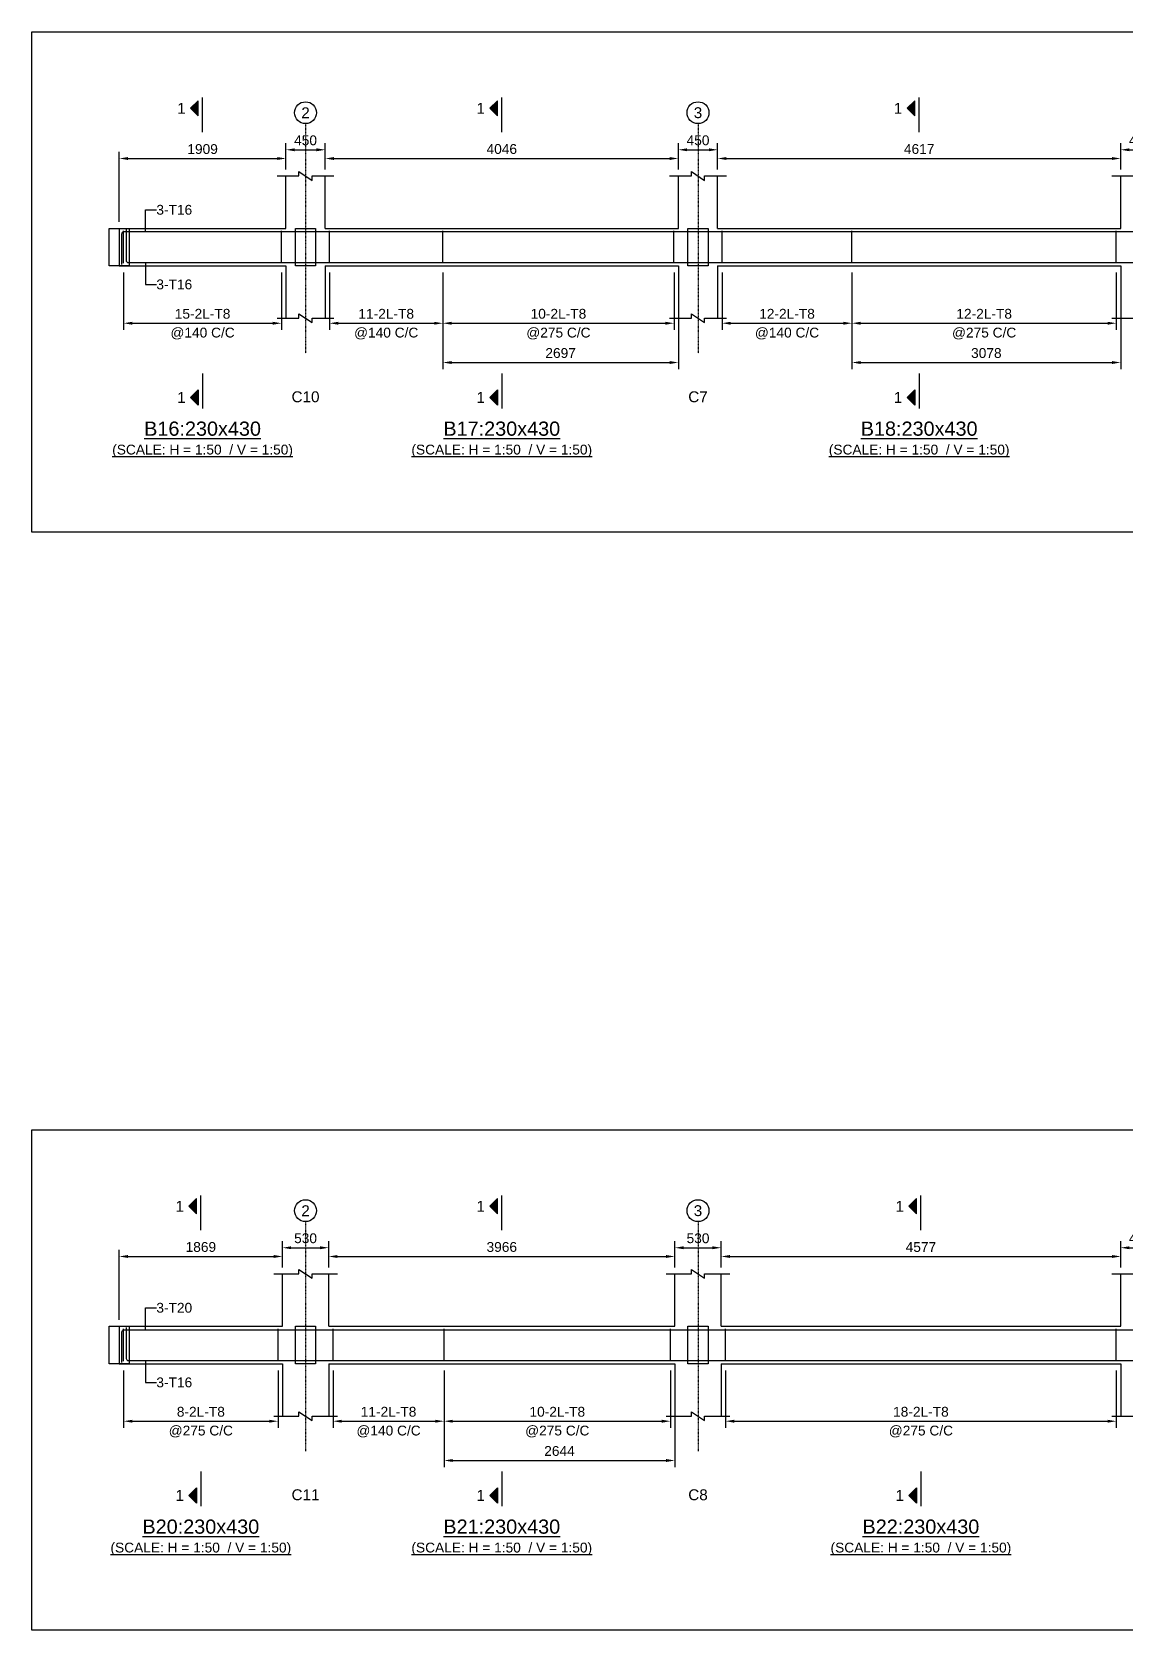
# Model space of a CAD drawing. Header units: inches. Extents: x -816171 to 9366335, y -450961 to 689132.
# Drawn here: x 3297472 to 3322516, y 206691 to 243311 of the extents above; entities that cross this region are included whole.
import ezdxf
from ezdxf.enums import TextEntityAlignment as Align

# ---------------------------------------------------------------- set-up
doc = ezdxf.new("R2010")
doc.units = ezdxf.units.IN
doc.header["$MEASUREMENT"] = 0
doc.linetypes.add('SCCenter', pattern=[1.2, 0.5, -0.3, 0.1, -0.3])
doc.linetypes.add('SCHidden', pattern=[1000, 500, -500])
for name, color, linetype in [('Concrete Line', 2, 'Continuous'), ('Cut Line', 31, 'Continuous'), ('Dimension', 31, 'Continuous'), ('Grid', 8, 'Continuous'), ('Labels', 4, 'Continuous'), ('Labels_Support', 4, 'Continuous'), ('Link', 225, 'Continuous'), ('Reinforcement', 130, 'Continuous'), ('Schedule Border', 60, 'Continuous'), ('Section Mark', 5, 'Continuous'), ('Solid', 25, 'Continuous'), ('Text', 31, 'Continuous'), ('Text_Scale', 31, 'Continuous')]:
    doc.layers.add(name, color=color, linetype=linetype)
doc.styles.add('SC-SansSerif', font='SansSerif')
doc.styles.get("Standard").update_dxf_attribs({"font": 'txt.shx'})
doc.dimstyles.new('SCBBSDimStyl', dxfattribs={"dimtxt": 225, "dimasz": 200, "dimexe": 150, "dimexo": 150, "dimgap": 100, "dimtad": 1, "dimtoh": 1, "dimdec": 0, "dimzin": 0, "dimdsep": 46, "dimtxsty": 'SC-SansSerif', "dimcen": 0.09, "dimclrd": 8, "dimclre": 8, "dimclrt": 31, "dimadec": 0, "dimazin": 0, "dimtfac": 1, "dimtdec": 0, "dimtix": 1, "dimtofl": 0, "dimtmove": 0, "dimatfit": 3, "dimfxl": 1, "dimtolj": 1, "dimtzin": 0, "dimarcsym": 0})
doc.dimstyles.get("Standard").update_dxf_attribs({"dimtxt": 0.18, "dimasz": 0.18, "dimexe": 0.18, "dimexo": 0.0625, "dimgap": 0.09, "dimtad": 0, "dimtih": 1, "dimtoh": 1, "dimdec": 4, "dimzin": 0, "dimdsep": 46, "dimtxsty": 'Standard', "dimcen": 0.09, "dimadec": 0, "dimazin": 0, "dimtfac": 1, "dimtdec": 4, "dimtofl": 0, "dimtmove": 0, "dimatfit": 3, "dimfxl": 1, "dimtolj": 1, "dimtzin": 0, "dimarcsym": 0})

# ---------------------------------------------------------------- blocks, each defined once
blk = doc.blocks.new('*D1116')
at = {"layer": 'DEFPOINTS', "color": 0, "transparency": 16777216}
for p in [(3299572, 237951), (3303190, 237951), (3303190, 236636)]:
    blk.add_point(p, dxfattribs=at)
at = {"layer": 'Dimension', "color": 8, "lineweight": -2, "transparency": 16777216}
for p, q in [((3299572, 237801), (3299572, 236486)), ((3303190, 237801), (3303190, 236486)), ((3299772, 236636), (3302990, 236636))]:
    blk.add_line(p, q, dxfattribs=at)
at = {"layer": 'Dimension', "color": 8, "transparency": 16777216}
for points in [[(3299772, 236669), (3299772, 236602), (3299572, 236636)], [(3302990, 236669), (3302990, 236602), (3303190, 236636)]]:
    blk.add_solid(points, dxfattribs=at)
at = {"layer": 'Dimension', "color": 31, "transparency": 16777216, "char_height": 225, "attachment_point": 5, "style": 'SC-SansSerif'}
for s, insert in [('\\A1;15-2L-T8', (3301381, 236851)), ('\\A1;@140 C/C', (3301381, 236399))]:
    blk.add_mtext(s, dxfattribs=dict(at, insert=insert))
blk = doc.blocks.new('*D1117')
at = {"layer": 'DEFPOINTS', "color": 0, "transparency": 16777216}
for p in [(3304290, 237951), (3306887, 237951), (3306887, 236636)]:
    blk.add_point(p, dxfattribs=at)
at = {"layer": 'Dimension', "color": 8, "lineweight": -2, "transparency": 16777216}
for p, q in [((3304290, 237801), (3304290, 236486)), ((3306887, 237801), (3306887, 236486)), ((3304490, 236636), (3306687, 236636))]:
    blk.add_line(p, q, dxfattribs=at)
at = {"layer": 'Dimension', "color": 8, "transparency": 16777216}
for points in [[(3304490, 236669), (3304490, 236602), (3304290, 236636)], [(3306687, 236669), (3306687, 236602), (3306887, 236636)]]:
    blk.add_solid(points, dxfattribs=at)
at = {"layer": 'Dimension', "color": 31, "transparency": 16777216, "char_height": 225, "attachment_point": 5, "style": 'SC-SansSerif'}
for s, insert in [('\\A1;11-2L-T8', (3305588, 236851)), ('\\A1;@140 C/C', (3305588, 236399))]:
    blk.add_mtext(s, dxfattribs=dict(at, insert=insert))
blk = doc.blocks.new('*D1118')
at = {"layer": 'DEFPOINTS', "color": 0, "transparency": 16777216}
for p in [(3306887, 237951), (3312182, 237951), (3312182, 236636)]:
    blk.add_point(p, dxfattribs=at)
at = {"layer": 'Dimension', "color": 8, "lineweight": -2, "transparency": 16777216}
for p, q in [((3306887, 237801), (3306887, 236486)), ((3312182, 237801), (3312182, 236486)), ((3307087, 236636), (3311982, 236636))]:
    blk.add_line(p, q, dxfattribs=at)
at = {"layer": 'Dimension', "color": 8, "transparency": 16777216}
for points in [[(3307087, 236669), (3307087, 236602), (3306887, 236636)], [(3311982, 236669), (3311982, 236602), (3312182, 236636)]]:
    blk.add_solid(points, dxfattribs=at)
at = {"layer": 'Dimension', "color": 31, "transparency": 16777216, "char_height": 225, "attachment_point": 5, "style": 'SC-SansSerif'}
for s, insert in [('\\A1;10-2L-T8', (3309534, 236851)), ('\\A1;@275 C/C', (3309534, 236399))]:
    blk.add_mtext(s, dxfattribs=dict(at, insert=insert))
blk = doc.blocks.new('*D1119')
at = {"layer": 'DEFPOINTS', "color": 0, "transparency": 16777216}
for p in [(3306887, 237951), (3312282, 237951), (3312282, 235736)]:
    blk.add_point(p, dxfattribs=at)
at = {"layer": 'Dimension', "color": 8, "lineweight": -2, "transparency": 16777216}
for p, q in [((3306887, 237801), (3306887, 235586)), ((3312282, 237801), (3312282, 235586)), ((3307087, 235736), (3312082, 235736))]:
    blk.add_line(p, q, dxfattribs=at)
at = {"layer": 'Dimension', "color": 8, "transparency": 16777216}
for points in [[(3307087, 235769), (3307087, 235702), (3306887, 235736)], [(3312082, 235769), (3312082, 235702), (3312282, 235736)]]:
    blk.add_solid(points, dxfattribs=at)
at = {"layer": 'Dimension', "color": 31, "transparency": 16777216, "insert": (3309584, 235952), "char_height": 225, "attachment_point": 5, "style": 'SC-SansSerif'}
blk.add_mtext('\\A1;2697', dxfattribs=at)
blk = doc.blocks.new('*D1120')
at = {"layer": 'DEFPOINTS', "color": 0, "transparency": 16777216}
for p in [(3313282, 237951), (3316260, 237951), (3316260, 236636)]:
    blk.add_point(p, dxfattribs=at)
at = {"layer": 'Dimension', "color": 8, "lineweight": -2, "transparency": 16777216}
for p, q in [((3313282, 237801), (3313282, 236486)), ((3316260, 237801), (3316260, 236486)), ((3313482, 236636), (3316060, 236636))]:
    blk.add_line(p, q, dxfattribs=at)
at = {"layer": 'Dimension', "color": 8, "transparency": 16777216}
for points in [[(3313482, 236669), (3313482, 236602), (3313282, 236636)], [(3316060, 236669), (3316060, 236602), (3316260, 236636)]]:
    blk.add_solid(points, dxfattribs=at)
at = {"layer": 'Dimension', "color": 31, "transparency": 16777216, "char_height": 225, "attachment_point": 5, "style": 'SC-SansSerif'}
for s, insert in [('\\A1;12-2L-T8', (3314771, 236851)), ('\\A1;@140 C/C', (3314771, 236399))]:
    blk.add_mtext(s, dxfattribs=dict(at, insert=insert))
blk = doc.blocks.new('*D1101')
at = {"layer": 'DEFPOINTS', "color": 0, "transparency": 16777216}
for p in [(3316260, 237951), (3322316, 237951), (3322316, 236636)]:
    blk.add_point(p, dxfattribs=at)
at = {"layer": 'Dimension', "color": 8, "lineweight": -2, "transparency": 16777216}
for p, q in [((3316260, 237801), (3316260, 236486)), ((3322316, 237801), (3322316, 236486)), ((3316460, 236636), (3322116, 236636))]:
    blk.add_line(p, q, dxfattribs=at)
at = {"layer": 'Dimension', "color": 8, "transparency": 16777216}
for points in [[(3316460, 236669), (3316460, 236602), (3316260, 236636)], [(3322116, 236669), (3322116, 236602), (3322316, 236636)]]:
    blk.add_solid(points, dxfattribs=at)
at = {"layer": 'Dimension', "color": 31, "transparency": 16777216, "char_height": 225, "attachment_point": 5, "style": 'SC-SansSerif'}
for s, insert in [('\\A1;12-2L-T8', (3319288, 236851)), ('\\A1;@275 C/C', (3319288, 236399))]:
    blk.add_mtext(s, dxfattribs=dict(at, insert=insert))
blk = doc.blocks.new('*D1102')
at = {"layer": 'DEFPOINTS', "color": 0, "transparency": 16777216}
for p in [(3316260, 237951), (3322416, 237951), (3322416, 235736)]:
    blk.add_point(p, dxfattribs=at)
at = {"layer": 'Dimension', "color": 8, "lineweight": -2, "transparency": 16777216}
for p, q in [((3316260, 237801), (3316260, 235586)), ((3322416, 237801), (3322416, 235586)), ((3316460, 235736), (3322216, 235736))]:
    blk.add_line(p, q, dxfattribs=at)
at = {"layer": 'Dimension', "color": 8, "transparency": 16777216}
for points in [[(3316460, 235769), (3316460, 235702), (3316260, 235736)], [(3322216, 235769), (3322216, 235702), (3322416, 235736)]]:
    blk.add_solid(points, dxfattribs=at)
at = {"layer": 'Dimension', "color": 31, "transparency": 16777216, "insert": (3319338, 235952), "char_height": 225, "attachment_point": 5, "style": 'SC-SansSerif'}
blk.add_mtext('\\A1;3078', dxfattribs=at)
blk = doc.blocks.new('*D1133')
at = {"layer": 'DEFPOINTS', "color": 0, "transparency": 16777216}
for p in [(3303290, 240411), (3303290, 240011), (3299472, 238811)]:
    blk.add_point(p, dxfattribs=at)
at = {"layer": 'Dimension', "color": 8, "lineweight": -2, "transparency": 16777216}
for p, q in [((3299472, 238961), (3299472, 240561)), ((3299672, 240411), (3303090, 240411)), ((3303290, 240161), (3303290, 240561))]:
    blk.add_line(p, q, dxfattribs=at)
at = {"layer": 'Dimension', "color": 8, "transparency": 16777216}
for points in [[(3299672, 240444), (3299672, 240377), (3299472, 240411)], [(3303090, 240444), (3303090, 240377), (3303290, 240411)]]:
    blk.add_solid(points, dxfattribs=at)
at = {"layer": 'Dimension', "color": 31, "transparency": 16777216, "insert": (3301381, 240626), "char_height": 225, "attachment_point": 5, "style": 'SC-SansSerif'}
blk.add_mtext('\\A1;1909', dxfattribs=at)
blk = doc.blocks.new('*D1134')
at = {"layer": 'DEFPOINTS', "color": 0, "transparency": 16777216}
for p in [(3312282, 240411), (3304190, 240011), (3312282, 240011)]:
    blk.add_point(p, dxfattribs=at)
at = {"layer": 'Dimension', "color": 8, "lineweight": -2, "transparency": 16777216}
for p, q in [((3304190, 240161), (3304190, 240561)), ((3304390, 240411), (3312082, 240411)), ((3312282, 240161), (3312282, 240561))]:
    blk.add_line(p, q, dxfattribs=at)
at = {"layer": 'Dimension', "color": 8, "transparency": 16777216}
for points in [[(3304390, 240444), (3304390, 240377), (3304190, 240411)], [(3312082, 240444), (3312082, 240377), (3312282, 240411)]]:
    blk.add_solid(points, dxfattribs=at)
at = {"layer": 'Dimension', "color": 31, "transparency": 16777216, "insert": (3308236, 240627), "char_height": 225, "attachment_point": 5, "style": 'SC-SansSerif'}
blk.add_mtext('\\A1;4046', dxfattribs=at)
blk = doc.blocks.new('*D1135')
at = {"layer": 'DEFPOINTS', "color": 0, "transparency": 16777216}
for p in [(3322416, 240411), (3313182, 240011), (3322416, 240011)]:
    blk.add_point(p, dxfattribs=at)
at = {"layer": 'Dimension', "color": 8, "lineweight": -2, "transparency": 16777216}
for p, q in [((3313182, 240161), (3313182, 240561)), ((3313382, 240411), (3322216, 240411)), ((3322416, 240161), (3322416, 240561))]:
    blk.add_line(p, q, dxfattribs=at)
at = {"layer": 'Dimension', "color": 8, "transparency": 16777216}
for points in [[(3313382, 240444), (3313382, 240377), (3313182, 240411)], [(3322216, 240444), (3322216, 240377), (3322416, 240411)]]:
    blk.add_solid(points, dxfattribs=at)
at = {"layer": 'Dimension', "color": 31, "transparency": 16777216, "insert": (3317799, 240627), "char_height": 225, "attachment_point": 5, "style": 'SC-SansSerif'}
blk.add_mtext('\\A1;4617', dxfattribs=at)
blk = doc.blocks.new('*D1137')
at = {"layer": 'DEFPOINTS', "color": 0, "transparency": 16777216}
for p in [(3304190, 240611), (3303290, 240011), (3304190, 240011)]:
    blk.add_point(p, dxfattribs=at)
at = {"layer": 'Dimension', "color": 8, "lineweight": -2, "transparency": 16777216}
for p, q in [((3303290, 240161), (3303290, 240761)), ((3303490, 240611), (3303990, 240611)), ((3304190, 240161), (3304190, 240761))]:
    blk.add_line(p, q, dxfattribs=at)
at = {"layer": 'Dimension', "color": 8, "transparency": 16777216}
for points in [[(3303490, 240644), (3303490, 240577), (3303290, 240611)], [(3303990, 240644), (3303990, 240577), (3304190, 240611)]]:
    blk.add_solid(points, dxfattribs=at)
at = {"layer": 'Dimension', "color": 31, "transparency": 16777216, "insert": (3303740, 240826), "char_height": 225, "attachment_point": 5, "style": 'SC-SansSerif'}
blk.add_mtext('\\A1;450', dxfattribs=at)
blk = doc.blocks.new('*D1138')
at = {"layer": 'DEFPOINTS', "color": 0, "transparency": 16777216}
for p in [(3313182, 240611), (3312282, 240011), (3313182, 240011)]:
    blk.add_point(p, dxfattribs=at)
at = {"layer": 'Dimension', "color": 8, "lineweight": -2, "transparency": 16777216}
for p, q in [((3312282, 240161), (3312282, 240761)), ((3312482, 240611), (3312982, 240611)), ((3313182, 240161), (3313182, 240761))]:
    blk.add_line(p, q, dxfattribs=at)
at = {"layer": 'Dimension', "color": 8, "transparency": 16777216}
for points in [[(3312482, 240644), (3312482, 240577), (3312282, 240611)], [(3312982, 240644), (3312982, 240577), (3313182, 240611)]]:
    blk.add_solid(points, dxfattribs=at)
at = {"layer": 'Dimension', "color": 31, "transparency": 16777216, "insert": (3312732, 240826), "char_height": 225, "attachment_point": 5, "style": 'SC-SansSerif'}
blk.add_mtext('\\A1;450', dxfattribs=at)
blk = doc.blocks.new('*D1139')
at = {"layer": 'DEFPOINTS', "color": 0, "transparency": 16777216}
for p in [(3323316, 240611), (3322416, 240011), (3323316, 240011)]:
    blk.add_point(p, dxfattribs=at)
at = {"layer": 'Dimension', "color": 8, "lineweight": -2, "transparency": 16777216}
for p, q in [((3322416, 240161), (3322416, 240761)), ((3322616, 240611), (3323116, 240611)), ((3323316, 240161), (3323316, 240761))]:
    blk.add_line(p, q, dxfattribs=at)
at = {"layer": 'Dimension', "color": 8, "transparency": 16777216}
for points in [[(3322616, 240644), (3322616, 240577), (3322416, 240611)], [(3323116, 240644), (3323116, 240577), (3323316, 240611)]]:
    blk.add_solid(points, dxfattribs=at)
at = {"layer": 'Dimension', "color": 31, "transparency": 16777216, "insert": (3322866, 240826), "char_height": 225, "attachment_point": 5, "style": 'SC-SansSerif'}
blk.add_mtext('\\A1;450', dxfattribs=at)
blk = doc.blocks.new('*D1121')
at = {"layer": 'DEFPOINTS', "color": 0, "transparency": 16777216}
for p in [(3299572, 212791), (3303110, 212791), (3303110, 211476)]:
    blk.add_point(p, dxfattribs=at)
at = {"layer": 'Dimension', "color": 8, "lineweight": -2, "transparency": 16777216}
for p, q in [((3299572, 212641), (3299572, 211326)), ((3303110, 212641), (3303110, 211326)), ((3299772, 211476), (3302910, 211476))]:
    blk.add_line(p, q, dxfattribs=at)
at = {"layer": 'Dimension', "color": 8, "transparency": 16777216}
for points in [[(3299772, 211509), (3299772, 211442), (3299572, 211476)], [(3302910, 211509), (3302910, 211442), (3303110, 211476)]]:
    blk.add_solid(points, dxfattribs=at)
at = {"layer": 'Dimension', "color": 31, "transparency": 16777216, "char_height": 225, "attachment_point": 5, "style": 'SC-SansSerif'}
for s, insert in [('\\A1;8-2L-T8', (3301341, 211691)), ('\\A1;@275 C/C', (3301341, 211239))]:
    blk.add_mtext(s, dxfattribs=dict(at, insert=insert))
blk = doc.blocks.new('*D1122')
at = {"layer": 'DEFPOINTS', "color": 0, "transparency": 16777216}
for p in [(3304370, 212791), (3306914, 212791), (3306914, 211476)]:
    blk.add_point(p, dxfattribs=at)
at = {"layer": 'Dimension', "color": 8, "lineweight": -2, "transparency": 16777216}
for p, q in [((3304370, 212641), (3304370, 211326)), ((3306914, 212641), (3306914, 211326)), ((3304570, 211476), (3306714, 211476))]:
    blk.add_line(p, q, dxfattribs=at)
at = {"layer": 'Dimension', "color": 8, "transparency": 16777216}
for points in [[(3304570, 211509), (3304570, 211442), (3304370, 211476)], [(3306714, 211509), (3306714, 211442), (3306914, 211476)]]:
    blk.add_solid(points, dxfattribs=at)
at = {"layer": 'Dimension', "color": 31, "transparency": 16777216, "char_height": 225, "attachment_point": 5, "style": 'SC-SansSerif'}
for s, insert in [('\\A1;11-2L-T8', (3305642, 211691)), ('\\A1;@140 C/C', (3305642, 211239))]:
    blk.add_mtext(s, dxfattribs=dict(at, insert=insert))
blk = doc.blocks.new('*D1123')
at = {"layer": 'DEFPOINTS', "color": 0, "transparency": 16777216}
for p in [(3306914, 212791), (3312102, 212791), (3312102, 211476)]:
    blk.add_point(p, dxfattribs=at)
at = {"layer": 'Dimension', "color": 8, "lineweight": -2, "transparency": 16777216}
for p, q in [((3306914, 212641), (3306914, 211326)), ((3312102, 212641), (3312102, 211326)), ((3307114, 211476), (3311902, 211476))]:
    blk.add_line(p, q, dxfattribs=at)
at = {"layer": 'Dimension', "color": 8, "transparency": 16777216}
for points in [[(3307114, 211509), (3307114, 211442), (3306914, 211476)], [(3311902, 211509), (3311902, 211442), (3312102, 211476)]]:
    blk.add_solid(points, dxfattribs=at)
at = {"layer": 'Dimension', "color": 31, "transparency": 16777216, "char_height": 225, "attachment_point": 5, "style": 'SC-SansSerif'}
for s, insert in [('\\A1;10-2L-T8', (3309508, 211691)), ('\\A1;@275 C/C', (3309508, 211239))]:
    blk.add_mtext(s, dxfattribs=dict(at, insert=insert))
blk = doc.blocks.new('*D1124')
at = {"layer": 'DEFPOINTS', "color": 0, "transparency": 16777216}
for p in [(3306914, 212791), (3312202, 212791), (3312202, 210576)]:
    blk.add_point(p, dxfattribs=at)
at = {"layer": 'Dimension', "color": 8, "lineweight": -2, "transparency": 16777216}
for p, q in [((3306914, 212641), (3306914, 210426)), ((3312202, 212641), (3312202, 210426)), ((3307114, 210576), (3312002, 210576))]:
    blk.add_line(p, q, dxfattribs=at)
at = {"layer": 'Dimension', "color": 8, "transparency": 16777216}
for points in [[(3307114, 210609), (3307114, 210542), (3306914, 210576)], [(3312002, 210609), (3312002, 210542), (3312202, 210576)]]:
    blk.add_solid(points, dxfattribs=at)
at = {"layer": 'Dimension', "color": 31, "transparency": 16777216, "insert": (3309558, 210792), "char_height": 225, "attachment_point": 5, "style": 'SC-SansSerif'}
blk.add_mtext('\\A1;2644', dxfattribs=at)
blk = doc.blocks.new('*D1125')
at = {"layer": 'DEFPOINTS', "color": 0, "transparency": 16777216}
for p in [(3313362, 212791), (3322316, 212791), (3322316, 211476)]:
    blk.add_point(p, dxfattribs=at)
at = {"layer": 'Dimension', "color": 8, "lineweight": -2, "transparency": 16777216}
for p, q in [((3313362, 212641), (3313362, 211326)), ((3322316, 212641), (3322316, 211326)), ((3313562, 211476), (3322116, 211476))]:
    blk.add_line(p, q, dxfattribs=at)
at = {"layer": 'Dimension', "color": 8, "transparency": 16777216}
for points in [[(3313562, 211509), (3313562, 211442), (3313362, 211476)], [(3322116, 211509), (3322116, 211442), (3322316, 211476)]]:
    blk.add_solid(points, dxfattribs=at)
at = {"layer": 'Dimension', "color": 31, "transparency": 16777216, "char_height": 225, "attachment_point": 5, "style": 'SC-SansSerif'}
for s, insert in [('\\A1;18-2L-T8', (3317839, 211691)), ('\\A1;@275 C/C', (3317839, 211239))]:
    blk.add_mtext(s, dxfattribs=dict(at, insert=insert))
blk = doc.blocks.new('*D1143')
at = {"layer": 'DEFPOINTS', "color": 0, "transparency": 16777216}
for p in [(3303210, 215251), (3303210, 214851), (3299472, 213651)]:
    blk.add_point(p, dxfattribs=at)
at = {"layer": 'Dimension', "color": 8, "lineweight": -2, "transparency": 16777216}
for p, q in [((3299472, 213801), (3299472, 215401)), ((3303210, 215001), (3303210, 215401)), ((3299672, 215251), (3303010, 215251))]:
    blk.add_line(p, q, dxfattribs=at)
at = {"layer": 'Dimension', "color": 8, "transparency": 16777216}
for points in [[(3299672, 215284), (3299672, 215217), (3299472, 215251)], [(3303010, 215284), (3303010, 215217), (3303210, 215251)]]:
    blk.add_solid(points, dxfattribs=at)
at = {"layer": 'Dimension', "color": 31, "transparency": 16777216, "insert": (3301341, 215467), "char_height": 225, "attachment_point": 5, "style": 'SC-SansSerif'}
blk.add_mtext('\\A1;1869', dxfattribs=at)
blk = doc.blocks.new('*D1144')
at = {"layer": 'DEFPOINTS', "color": 0, "transparency": 16777216}
for p in [(3312202, 215251), (3304270, 214851), (3312202, 214851)]:
    blk.add_point(p, dxfattribs=at)
at = {"layer": 'Dimension', "color": 8, "lineweight": -2, "transparency": 16777216}
for p, q in [((3304270, 215001), (3304270, 215401)), ((3312202, 215001), (3312202, 215401)), ((3304470, 215251), (3312002, 215251))]:
    blk.add_line(p, q, dxfattribs=at)
at = {"layer": 'Dimension', "color": 8, "transparency": 16777216}
for points in [[(3304470, 215284), (3304470, 215217), (3304270, 215251)], [(3312002, 215284), (3312002, 215217), (3312202, 215251)]]:
    blk.add_solid(points, dxfattribs=at)
at = {"layer": 'Dimension', "color": 31, "transparency": 16777216, "insert": (3308236, 215467), "char_height": 225, "attachment_point": 5, "style": 'SC-SansSerif'}
blk.add_mtext('\\A1;3966', dxfattribs=at)
blk = doc.blocks.new('*D1145')
at = {"layer": 'DEFPOINTS', "color": 0, "transparency": 16777216}
for p in [(3322416, 215251), (3313262, 214851), (3322416, 214851)]:
    blk.add_point(p, dxfattribs=at)
at = {"layer": 'Dimension', "color": 8, "lineweight": -2, "transparency": 16777216}
for p, q in [((3313262, 215001), (3313262, 215401)), ((3322416, 215001), (3322416, 215401)), ((3313462, 215251), (3322216, 215251))]:
    blk.add_line(p, q, dxfattribs=at)
at = {"layer": 'Dimension', "color": 8, "transparency": 16777216}
for points in [[(3313462, 215284), (3313462, 215217), (3313262, 215251)], [(3322216, 215284), (3322216, 215217), (3322416, 215251)]]:
    blk.add_solid(points, dxfattribs=at)
at = {"layer": 'Dimension', "color": 31, "transparency": 16777216, "insert": (3317839, 215466), "char_height": 225, "attachment_point": 5, "style": 'SC-SansSerif'}
blk.add_mtext('\\A1;4577', dxfattribs=at)
blk = doc.blocks.new('*D1147')
at = {"layer": 'DEFPOINTS', "color": 0, "transparency": 16777216}
for p in [(3304270, 215451), (3303210, 214851), (3304270, 214851)]:
    blk.add_point(p, dxfattribs=at)
at = {"layer": 'Dimension', "color": 8, "lineweight": -2, "transparency": 16777216}
for p, q in [((3303210, 215001), (3303210, 215601)), ((3303410, 215451), (3304070, 215451)), ((3304270, 215001), (3304270, 215601))]:
    blk.add_line(p, q, dxfattribs=at)
at = {"layer": 'Dimension', "color": 8, "transparency": 16777216}
for points in [[(3303410, 215484), (3303410, 215417), (3303210, 215451)], [(3304070, 215484), (3304070, 215417), (3304270, 215451)]]:
    blk.add_solid(points, dxfattribs=at)
at = {"layer": 'Dimension', "color": 31, "transparency": 16777216, "insert": (3303740, 215667), "char_height": 225, "attachment_point": 5, "style": 'SC-SansSerif'}
blk.add_mtext('\\A1;530', dxfattribs=at)
blk = doc.blocks.new('*D1148')
at = {"layer": 'DEFPOINTS', "color": 0, "transparency": 16777216}
for p in [(3313262, 215451), (3312202, 214851), (3313262, 214851)]:
    blk.add_point(p, dxfattribs=at)
at = {"layer": 'Dimension', "color": 8, "lineweight": -2, "transparency": 16777216}
for p, q in [((3312202, 215001), (3312202, 215601)), ((3312402, 215451), (3313062, 215451)), ((3313262, 215001), (3313262, 215601))]:
    blk.add_line(p, q, dxfattribs=at)
at = {"layer": 'Dimension', "color": 8, "transparency": 16777216}
for points in [[(3312402, 215484), (3312402, 215417), (3312202, 215451)], [(3313062, 215484), (3313062, 215417), (3313262, 215451)]]:
    blk.add_solid(points, dxfattribs=at)
at = {"layer": 'Dimension', "color": 31, "transparency": 16777216, "insert": (3312732, 215667), "char_height": 225, "attachment_point": 5, "style": 'SC-SansSerif'}
blk.add_mtext('\\A1;530', dxfattribs=at)
blk = doc.blocks.new('*D1149')
at = {"layer": 'DEFPOINTS', "color": 0, "transparency": 16777216}
for p in [(3323316, 215451), (3322416, 214851), (3323316, 214851)]:
    blk.add_point(p, dxfattribs=at)
at = {"layer": 'Dimension', "color": 8, "lineweight": -2, "transparency": 16777216}
for p, q in [((3322416, 215001), (3322416, 215601)), ((3322616, 215451), (3323116, 215451)), ((3323316, 215001), (3323316, 215601))]:
    blk.add_line(p, q, dxfattribs=at)
at = {"layer": 'Dimension', "color": 8, "transparency": 16777216}
for points in [[(3322616, 215484), (3322616, 215417), (3322416, 215451)], [(3323116, 215484), (3323116, 215417), (3323316, 215451)]]:
    blk.add_solid(points, dxfattribs=at)
at = {"layer": 'Dimension', "color": 31, "transparency": 16777216, "insert": (3322866, 215666), "char_height": 225, "attachment_point": 5, "style": 'SC-SansSerif'}
blk.add_mtext('\\A1;450', dxfattribs=at)

msp = doc.modelspace()

# ---------------------------------------------------------------- hatches: boundary and pattern name
at = {"layer": 'Solid'}
for points in [[(3301280.66025, 241735.52424), (3301105.66025, 241560.52424), (3301280.66025, 241385.52424), (3301280.66025, 241735.52424)], [(3308136.16025, 241735.52424), (3307961.16025, 241560.52424), (3308136.16025, 241385.52424), (3308136.16025, 241735.52424)], [(3317698.66025, 241735.52424), (3317523.66025, 241560.52424), (3317698.66025, 241385.52424), (3317698.66025, 241735.52424)], [(3301280.66025, 234760.52424), (3301105.66025, 234935.52424), (3301280.66025, 235110.52424), (3301280.66025, 234760.52424)], [(3308136.16025, 234760.52424), (3307961.16025, 234935.52424), (3308136.16025, 235110.52424), (3308136.16025, 234760.52424)], [(3317698.66025, 234760.52424), (3317523.66025, 234935.52424), (3317698.66025, 235110.52424), (3317698.66025, 234760.52424)], [(3301240.66025, 216575.52424), (3301065.66025, 216400.52424), (3301240.66025, 216225.52424), (3301240.66025, 216575.52424)], [(3308136.16025, 216575.52424), (3307961.16025, 216400.52424), (3308136.16025, 216225.52424), (3308136.16025, 216575.52424)], [(3317738.66025, 216575.52424), (3317563.66025, 216400.52424), (3317738.66025, 216225.52424), (3317738.66025, 216575.52424)], [(3301240.66025, 209600.52424), (3301065.66025, 209775.52424), (3301240.66025, 209950.52424), (3301240.66025, 209600.52424)], [(3308136.16025, 209600.52424), (3307961.16025, 209775.52424), (3308136.16025, 209950.52424), (3308136.16025, 209600.52424)], [(3317738.66025, 209600.52424), (3317563.66025, 209775.52424), (3317738.66025, 209950.52424), (3317738.66025, 209600.52424)]]:
    msp.add_hatch(color=256, dxfattribs=at).paths.add_polyline_path(points, flags=0)

# ---------------------------------------------------------------- linework, layer by layer
at = {"layer": 'Concrete Line'}
for p, q in [((3303289.66025, 238810.52424), (3303289.66025, 240010.52424)), ((3304189.66025, 238810.52424), (3304189.66025, 240010.52424)), ((3312281.66025, 238810.52424), (3312281.66025, 240010.52424)), ((3313181.66025, 238810.52424), (3313181.66025, 240010.52424)), ((3322415.66025, 238810.52424), (3322415.66025, 240010.52424)), ((3299471.66025, 238810.52424), (3299471.66025, 237950.52424)), ((3303289.66025, 237950.52424), (3303289.66025, 236750.52424)), ((3304189.66025, 237950.52424), (3304189.66025, 236750.52424)), ((3312281.66025, 237950.52424), (3312281.66025, 236750.52424)), ((3313181.66025, 237950.52424), (3313181.66025, 236750.52424)), ((3322415.66025, 237950.52424), (3322415.66025, 236750.52424)), ((3303209.66025, 213650.52424), (3303209.66025, 214850.52424)), ((3304269.66025, 213650.52424), (3304269.66025, 214850.52424)), ((3312201.66025, 213650.52424), (3312201.66025, 214850.52424)), ((3313261.66025, 213650.52424), (3313261.66025, 214850.52424)), ((3322415.66025, 213650.52424), (3322415.66025, 214850.52424)), ((3299471.66025, 213650.52424), (3299471.66025, 212790.52424)), ((3303209.66025, 212790.52424), (3303209.66025, 211590.52424)), ((3304269.66025, 212790.52424), (3304269.66025, 211590.52424)), ((3312201.66025, 212790.52424), (3312201.66025, 211590.52424)), ((3313261.66025, 212790.52424), (3313261.66025, 211590.52424)), ((3322415.66025, 212790.52424), (3322415.66025, 211590.52424))]:
    msp.add_line(p, q, dxfattribs=at)
for points in [[(3299241.66025, 238810.52424), (3299701.66025, 238810.52424), (3299701.66025, 238810.52424), (3299701.66025, 237950.52424), (3299701.66025, 237950.52424), (3299241.66025, 237950.52424), (3299241.66025, 237950.52424), (3299241.66025, 238810.52424)], [(3303509.66025, 238810.52424), (3303969.66025, 238810.52424), (3303969.66025, 238810.52424), (3303969.66025, 237950.52424), (3303969.66025, 237950.52424), (3303509.66025, 237950.52424), (3303509.66025, 237950.52424), (3303509.66025, 238810.52424)], [(3312501.66025, 238810.52424), (3312961.66025, 238810.52424), (3312961.66025, 238810.52424), (3312961.66025, 237950.52424), (3312961.66025, 237950.52424), (3312501.66025, 237950.52424), (3312501.66025, 237950.52424), (3312501.66025, 238810.52424)], [(3299241.66025, 213650.52424), (3299701.66025, 213650.52424), (3299701.66025, 213650.52424), (3299701.66025, 212790.52424), (3299701.66025, 212790.52424), (3299241.66025, 212790.52424), (3299241.66025, 212790.52424), (3299241.66025, 213650.52424)], [(3303509.66025, 213650.52424), (3303969.66025, 213650.52424), (3303969.66025, 213650.52424), (3303969.66025, 212790.52424), (3303969.66025, 212790.52424), (3303509.66025, 212790.52424), (3303509.66025, 212790.52424), (3303509.66025, 213650.52424)], [(3312501.66025, 213650.52424), (3312961.66025, 213650.52424), (3312961.66025, 213650.52424), (3312961.66025, 212790.52424), (3312961.66025, 212790.52424), (3312501.66025, 212790.52424), (3312501.66025, 212790.52424), (3312501.66025, 213650.52424)]]:
    msp.add_lwpolyline(points, close=True, dxfattribs=at)
for points in [[(3299471.66025, 238810.52424), (3303289.66025, 238810.52424)], [(3304189.66025, 238810.52424), (3312281.66025, 238810.52424)], [(3313181.66025, 238810.52424), (3322415.66025, 238810.52424)], [(3299471.66025, 237950.52424), (3303289.66025, 237950.52424)], [(3304189.66025, 237950.52424), (3312281.66025, 237950.52424)], [(3313181.66025, 237950.52424), (3322415.66025, 237950.52424)], [(3299471.66025, 213650.52424), (3303209.66025, 213650.52424)], [(3304269.66025, 213650.52424), (3312201.66025, 213650.52424)], [(3313261.66025, 213650.52424), (3322415.66025, 213650.52424)], [(3299471.66025, 212790.52424), (3303209.66025, 212790.52424)], [(3304269.66025, 212790.52424), (3312201.66025, 212790.52424)], [(3313261.66025, 212790.52424), (3322415.66025, 212790.52424)]]:
    msp.add_lwpolyline(points, dxfattribs=at)
at = {"layer": 'Concrete Line', "linetype": 'SCHidden'}
for points in [[(3299241.66025, 213650.52424), (3299701.66025, 213650.52424), (3299701.66025, 213650.52424), (3299701.66025, 212790.52424), (3299701.66025, 212790.52424), (3299241.66025, 212790.52424), (3299241.66025, 212790.52424), (3299241.66025, 213650.52424)], [(3303509.66025, 213650.52424), (3303969.66025, 213650.52424), (3303969.66025, 213650.52424), (3303969.66025, 212790.52424), (3303969.66025, 212790.52424), (3303509.66025, 212790.52424), (3303509.66025, 212790.52424), (3303509.66025, 213650.52424)], [(3312501.66025, 213650.52424), (3312961.66025, 213650.52424), (3312961.66025, 213650.52424), (3312961.66025, 212790.52424), (3312961.66025, 212790.52424), (3312501.66025, 212790.52424), (3312501.66025, 212790.52424), (3312501.66025, 213650.52424)]]:
    msp.add_lwpolyline(points, close=True, dxfattribs=at)
at = {"layer": 'Cut Line'}
for points in [[(3303089.66025, 240010.52424), (3303589.66025, 240010.52424), (3303589.66025, 240110.52424), (3303889.66025, 239910.52424), (3303889.66025, 240010.52424), (3304389.66025, 240010.52424)], [(3312081.66025, 240010.52424), (3312581.66025, 240010.52424), (3312581.66025, 240110.52424), (3312881.66025, 239910.52424), (3312881.66025, 240010.52424), (3313381.66025, 240010.52424)], [(3322215.66025, 240010.52424), (3322715.66025, 240010.52424), (3322715.66025, 240110.52424), (3323015.66025, 239910.52424), (3323015.66025, 240010.52424), (3323515.66025, 240010.52424)], [(3303089.66025, 236750.52424), (3303589.66025, 236750.52424), (3303589.66025, 236850.52424), (3303889.66025, 236650.52424), (3303889.66025, 236750.52424), (3304389.66025, 236750.52424)], [(3312081.66025, 236750.52424), (3312581.66025, 236750.52424), (3312581.66025, 236850.52424), (3312881.66025, 236650.52424), (3312881.66025, 236750.52424), (3313381.66025, 236750.52424)], [(3322215.66025, 236750.52424), (3322715.66025, 236750.52424), (3322715.66025, 236850.52424), (3323015.66025, 236650.52424), (3323015.66025, 236750.52424), (3323515.66025, 236750.52424)], [(3303009.66025, 214850.52424), (3303589.66025, 214850.52424), (3303589.66025, 214950.52424), (3303889.66025, 214750.52424), (3303889.66025, 214850.52424), (3304469.66025, 214850.52424)], [(3312001.66025, 214850.52424), (3312581.66025, 214850.52424), (3312581.66025, 214950.52424), (3312881.66025, 214750.52424), (3312881.66025, 214850.52424), (3313461.66025, 214850.52424)], [(3322215.66025, 214850.52424), (3322715.66025, 214850.52424), (3322715.66025, 214950.52424), (3323015.66025, 214750.52424), (3323015.66025, 214850.52424), (3323515.66025, 214850.52424)], [(3303009.66025, 211590.52424), (3303589.66025, 211590.52424), (3303589.66025, 211690.52424), (3303889.66025, 211490.52424), (3303889.66025, 211590.52424), (3304469.66025, 211590.52424)], [(3312001.66025, 211590.52424), (3312581.66025, 211590.52424), (3312581.66025, 211690.52424), (3312881.66025, 211490.52424), (3312881.66025, 211590.52424), (3313461.66025, 211590.52424)], [(3322215.66025, 211590.52424), (3322715.66025, 211590.52424), (3322715.66025, 211690.52424), (3323015.66025, 211490.52424), (3323015.66025, 211590.52424), (3323515.66025, 211590.52424)]]:
    msp.add_lwpolyline(points, dxfattribs=at)
at = {"layer": 'Grid', "linetype": 'SCCenter'}
for p, q in [((3303739.66025, 241210.52424), (3303739.66025, 235950.52424)), ((3312731.66025, 241210.52424), (3312731.66025, 235950.52424)), ((3303739.66025, 216050.52424), (3303739.66025, 210790.52424)), ((3312731.66025, 216050.52424), (3312731.66025, 210790.52424))]:
    msp.add_line(p, q, dxfattribs=at)
at = {"layer": 'Grid'}
for centre in [(3303739.66025, 241460.52424), (3312731.66025, 241460.52424), (3303739.66025, 216300.52424), (3312731.66025, 216300.52424)]:
    msp.add_circle(centre, 250, dxfattribs=at)
at = {"layer": 'Link'}
for p, q in [((3299571.66025, 238010.52424), (3299571.66025, 238750.52424)), ((3303189.66025, 238010.52424), (3303189.66025, 238750.52424)), ((3304289.66025, 238010.52424), (3304289.66025, 238750.52424)), ((3306886.99959, 238010.52424), (3306886.99959, 238750.52424)), ((3312181.66025, 238010.52424), (3312181.66025, 238750.52424)), ((3313281.66025, 238010.52424), (3313281.66025, 238750.52424)), ((3316259.66633, 238010.52424), (3316259.66633, 238750.52424)), ((3322315.66025, 238010.52424), (3322315.66025, 238750.52424)), ((3299571.66025, 212850.52424), (3299571.66025, 213590.52424)), ((3303109.66025, 212850.52424), (3303109.66025, 213590.52424)), ((3304369.66025, 212850.52424), (3304369.66025, 213590.52424)), ((3306913.66613, 212850.52424), (3306913.66613, 213590.52424)), ((3312101.66025, 212850.52424), (3312101.66025, 213590.52424)), ((3313361.66025, 212850.52424), (3313361.66025, 213590.52424)), ((3322315.66025, 212850.52424), (3322315.66025, 213590.52424))]:
    msp.add_line(p, q, dxfattribs=at)
at = {"layer": 'Reinforcement'}
for points in [[(3299627.66025, 238780.52424), (3299627.66025, 238076.52424, 0.4142135624), (3299677.66025, 238026.52424), (3333012.65575, 238026.52424, 0.414213561), (3333062.65575, 238076.52424), (3333062.65575, 238834.52424)], [(3299531.66025, 237980.52424), (3299531.66025, 238684.52424, -0.4142135624), (3299581.66025, 238734.52424), (3333106.66936, 238734.52424, -0.4142135343), (3333156.66936, 238684.52424), (3333156.66936, 238022.52424)], [(3299531.66025, 212820.52424), (3299531.66025, 213520.52424, -0.4142135624), (3299581.66025, 213570.52424), (3333102.66932, 213570.52424, -0.4142137655), (3333152.66932, 213520.52424), (3333152.66932, 212486.52424)], [(3299631.66025, 213620.52424), (3299631.66025, 212916.52424, 0.4142135624), (3299681.66025, 212866.52424), (3333004.65584, 212866.52424, 0.4142136256), (3333054.65584, 212916.52424), (3333054.65584, 213682.52424)]]:
    msp.add_lwpolyline(points, format="xyb", dxfattribs=at)
at = {"layer": 'Schedule Border'}
for points in [[(3297471.66025, 243310.52424), (3392996.66936, 243310.52424), (3392996.66936, 231850.52424), (3297471.66025, 231850.52424)], [(3297471.66025, 218150.52424), (3392996.66932, 218150.52424), (3392996.66932, 206690.52424), (3297471.66025, 206690.52424)]]:
    msp.add_lwpolyline(points, close=True, dxfattribs=at)
at = {"layer": 'Section Mark'}
for points in [[(3301280.66025, 241735.52424), (3301105.66025, 241560.52424), (3301280.66025, 241385.52424), (3301280.66025, 241735.52424)], [(3301380.66025, 241010.52424), (3301380.66025, 241810.52424)], [(3308136.16025, 241735.52424), (3307961.16025, 241560.52424), (3308136.16025, 241385.52424), (3308136.16025, 241735.52424)], [(3308236.16025, 241010.52424), (3308236.16025, 241810.52424)], [(3317698.66025, 241735.52424), (3317523.66025, 241560.52424), (3317698.66025, 241385.52424), (3317698.66025, 241735.52424)], [(3317798.66025, 241010.52424), (3317798.66025, 241810.52424)], [(3301380.66025, 235485.52424), (3301380.66025, 234685.52424)], [(3308236.16025, 235485.52424), (3308236.16025, 234685.52424)], [(3317798.66025, 235485.52424), (3317798.66025, 234685.52424)], [(3301280.66025, 234760.52424), (3301105.66025, 234935.52424), (3301280.66025, 235110.52424), (3301280.66025, 234760.52424)], [(3308136.16025, 234760.52424), (3307961.16025, 234935.52424), (3308136.16025, 235110.52424), (3308136.16025, 234760.52424)], [(3317698.66025, 234760.52424), (3317523.66025, 234935.52424), (3317698.66025, 235110.52424), (3317698.66025, 234760.52424)], [(3301240.66025, 216575.52424), (3301065.66025, 216400.52424), (3301240.66025, 216225.52424), (3301240.66025, 216575.52424)], [(3301340.66025, 215850.52424), (3301340.66025, 216650.52424)], [(3308136.16025, 216575.52424), (3307961.16025, 216400.52424), (3308136.16025, 216225.52424), (3308136.16025, 216575.52424)], [(3308236.16025, 215850.52424), (3308236.16025, 216650.52424)], [(3317738.66025, 216575.52424), (3317563.66025, 216400.52424), (3317738.66025, 216225.52424), (3317738.66025, 216575.52424)], [(3317838.66025, 215850.52424), (3317838.66025, 216650.52424)], [(3301340.66025, 210325.52424), (3301340.66025, 209525.52424)], [(3308236.16025, 210325.52424), (3308236.16025, 209525.52424)], [(3317838.66025, 210325.52424), (3317838.66025, 209525.52424)], [(3301240.66025, 209600.52424), (3301065.66025, 209775.52424), (3301240.66025, 209950.52424), (3301240.66025, 209600.52424)], [(3308136.16025, 209600.52424), (3307961.16025, 209775.52424), (3308136.16025, 209950.52424), (3308136.16025, 209600.52424)], [(3317738.66025, 209600.52424), (3317563.66025, 209775.52424), (3317738.66025, 209950.52424), (3317738.66025, 209600.52424)]]:
    msp.add_lwpolyline(points, dxfattribs=at)

# ---------------------------------------------------------------- texts
at = {"layer": 'Grid', "style": 'SC-SansSerif'}
for s, p in [('2', (3303739.66025, 241460.52424)), ('3', (3312731.66025, 241460.52424)), ('2', (3303739.66025, 216300.52424)), ('3', (3312731.66025, 216300.52424))]:
    msp.add_text(s, height=250, dxfattribs=at).set_placement(p, align=Align.MIDDLE)
at = {"layer": 'Labels', "style": 'SC-SansSerif'}
for s, p in [('%%uB16:230x430', (3301380.66025, 233960.52424)), ('%%uB17:230x430', (3308235.66025, 233960.52424)), ('%%uB18:230x430', (3317798.66025, 233960.52424)), ('%%uB20:230x430', (3301340.66025, 208800.52424)), ('%%uB21:230x430', (3308235.66025, 208800.52424)), ('%%uB22:230x430', (3317838.66025, 208800.52424))]:
    msp.add_text(s, height=325, dxfattribs=at).set_placement(p, align=Align.BOTTOM_CENTER)
at = {"layer": 'Labels_Support', "style": 'SC-SansSerif'}
for s, p in [('C10', (3303739.66025, 234750.52424)), ('C7', (3312731.66025, 234750.52424)), ('C11', (3303739.66025, 209590.52424)), ('C8', (3312731.66025, 209590.52424))]:
    msp.add_text(s, height=250, dxfattribs=at).set_placement(p, align=Align.BOTTOM_CENTER)
at = {"layer": 'Section Mark', "style": 'SC-SansSerif'}
for p in [(3300993.16025, 241560.52424), (3307848.66025, 241560.52424), (3317411.16025, 241560.52424), (3300993.16025, 234935.52424), (3307848.66025, 234935.52424), (3317411.16025, 234935.52424), (3300953.16025, 216400.52424), (3307848.66025, 216400.52424), (3317451.16025, 216400.52424), (3300953.16025, 209775.52424), (3307848.66025, 209775.52424), (3317451.16025, 209775.52424)]:
    msp.add_text('1', height=250, dxfattribs=at).set_placement(p, align=Align.MIDDLE_RIGHT)
at = {"layer": 'Text', "style": 'SC-SansSerif'}
for s, p in [('3-T16', (3300321.66025, 239235.52424)), ('3-T16', (3300321.66025, 237525.52424)), ('3-T20', (3300321.66025, 214075.52424)), ('3-T16', (3300321.66025, 212365.52424))]:
    msp.add_text(s, height=225, dxfattribs=at).set_placement(p, align=Align.MIDDLE_LEFT)
at = {"layer": 'Text_Scale', "style": 'SC-SansSerif'}
for p in [(3301380.66025, 233560.52424), (3308235.66025, 233560.52424), (3317798.66025, 233560.52424), (3301340.66025, 208400.52424), (3308235.66025, 208400.52424), (3317838.66025, 208400.52424)]:
    msp.add_text('%%u(SCALE: H = 1:50  / V = 1:50)', height=225, dxfattribs=at).set_placement(p, align=Align.BOTTOM_CENTER)

# ---------------------------------------------------------------- dimensions: what is measured, and where the dimension line sits
at = {"layer": 'Dimension'}
for base, p1, p2, text, picture, middle in [((3304189.66025, 240610.52424), (3303289.66025, 240010.52424), (3304189.66025, 240010.52424), '450', '*D1137', (3303739.66025, 240826.4193)), ((3313181.66025, 240610.52424), (3312281.66025, 240010.52424), (3313181.66025, 240010.52424), '450', '*D1138', (3312731.66025, 240826.4193)), ((3323315.66025, 240610.52424), (3322415.66025, 240010.52424), (3323315.66025, 240010.52424), '450', '*D1139', (3322865.66025, 240826.4193)), ((3303289.66025, 240410.52424), (3299471.66025, 238810.52424), (3303289.66025, 240010.52424), '1909', '*D1133', (3301380.66025, 240626.4193)), ((3312281.66025, 240410.52424), (3304189.66025, 240010.52424), (3312281.66025, 240010.52424), '4046', '*D1134', (3308235.66025, 240626.57362)), ((3322415.66025, 240410.52424), (3313181.66025, 240010.52424), (3322415.66025, 240010.52424), '4617', '*D1135', (3317798.66025, 240626.57362)), ((3303189.66025, 236635.52424), (3299571.66025, 237950.52424), (3303189.66025, 237950.52424), '15-2L-T8\\X@140 C/C', '*D1116', (3301380.66025, 236635.52424)), ((3306886.99955, 236635.52424), (3304289.66025, 237950.52424), (3306886.99955, 237950.52424), '11-2L-T8\\X@140 C/C', '*D1117', (3305588.3299, 236635.52424)), ((3312181.66025, 236635.52424), (3306886.99955, 237950.52424), (3312181.66025, 237950.52424), '10-2L-T8\\X@275 C/C', '*D1118', (3309534.3299, 236635.52424)), ((3312281.66025, 235735.52424), (3306886.99955, 237950.52424), (3312281.66025, 237950.52424), '2697', '*D1119', (3309584.3299, 235951.57362)), ((3316259.66635, 236635.52424), (3313281.66025, 237950.52424), (3316259.66635, 237950.52424), '12-2L-T8\\X@140 C/C', '*D1120', (3314770.6633, 236635.52424)), ((3322315.66025, 236635.52424), (3316259.66635, 237950.52424), (3322315.66025, 237950.52424), '12-2L-T8\\X@275 C/C', '*D1101', (3319287.6633, 236635.52424)), ((3322415.66025, 235735.52424), (3316259.66635, 237950.52424), (3322415.66025, 237950.52424), '3078', '*D1102', (3319337.6633, 235951.57362)), ((3304269.66025, 215450.52424), (3303209.66025, 214850.52424), (3304269.66025, 214850.52424), '530', '*D1147', (3303739.66025, 215666.57362)), ((3313261.66025, 215450.52424), (3312201.66025, 214850.52424), (3313261.66025, 214850.52424), '530', '*D1148', (3312731.66025, 215666.57362)), ((3323315.66025, 215450.52424), (3322415.66025, 214850.52424), (3323315.66025, 214850.52424), '450', '*D1149', (3322865.66025, 215666.4193)), ((3303209.66025, 215250.52424), (3299471.66025, 213650.52424), (3303209.66025, 214850.52424), '1869', '*D1143', (3301340.66025, 215466.57362)), ((3312201.66025, 215250.52424), (3304269.66025, 214850.52424), (3312201.66025, 214850.52424), '3966', '*D1144', (3308235.66025, 215466.57362)), ((3322415.66025, 215250.52424), (3313261.66025, 214850.52424), (3322415.66025, 214850.52424), '4577', '*D1145', (3317838.66025, 215466.4193)), ((3303109.66025, 211475.52424), (3299571.66025, 212790.52424), (3303109.66025, 212790.52424), '8-2L-T8\\X@275 C/C', '*D1121', (3301340.66025, 211475.52424)), ((3306913.66615, 211475.52424), (3304369.66025, 212790.52424), (3306913.66615, 212790.52424), '11-2L-T8\\X@140 C/C', '*D1122', (3305641.6632, 211475.52424)), ((3312101.66025, 211475.52424), (3306913.66615, 212790.52424), (3312101.66025, 212790.52424), '10-2L-T8\\X@275 C/C', '*D1123', (3309507.6632, 211475.52424)), ((3312201.66025, 210575.52424), (3306913.66615, 212790.52424), (3312201.66025, 212790.52424), '2644', '*D1124', (3309557.6632, 210791.57362)), ((3322315.66025, 211475.52424), (3313361.66025, 212790.52424), (3322315.66025, 212790.52424), '18-2L-T8\\X@275 C/C', '*D1125', (3317838.66025, 211475.52424))]:
    dim = msp.add_linear_dim(base=base, p1=p1, p2=p2, text=text, dimstyle='SCBBSDimStyl', dxfattribs=at)
    dim.commit()
    dim.dimension.update_dxf_attribs({"geometry": picture, "text_midpoint": middle})

# ---------------------------------------------------------------- leaders
at = {"layer": 'Dimension', "color": 8}
for points in [[(3300071.66025, 238734.52424), (3300071.66025, 239235.52424), (3300321.66025, 239235.52424)], [(3300071.66025, 238026.52424), (3300071.66025, 237525.52424), (3300321.66025, 237525.52424)], [(3300071.66025, 213570.52424), (3300071.66025, 214075.52424), (3300321.66025, 214075.52424)], [(3300071.66025, 212866.52424), (3300071.66025, 212365.52424), (3300321.66025, 212365.52424)]]:
    msp.add_leader(points, dimstyle='Standard', dxfattribs=at)

doc.saveas('drawing.dxf')
